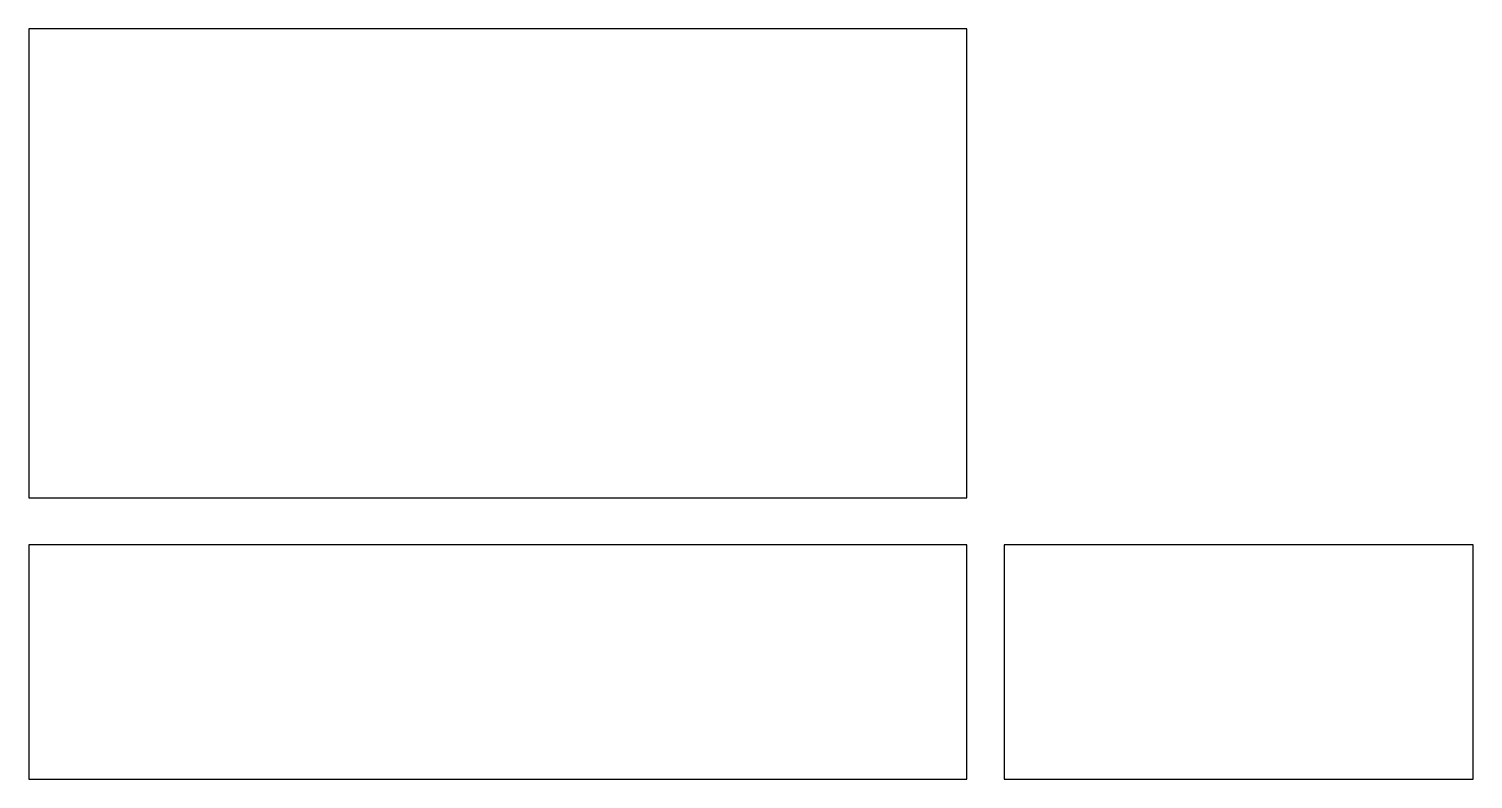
# Model space of a CAD drawing. Header units: millimetres. Extents: x 18 to 480, y 40 to 280.
import ezdxf

# ---------------------------------------------------------------- set-up
doc = ezdxf.new("R2010")
doc.units = ezdxf.units.MM

msp = doc.modelspace()

# ---------------------------------------------------------------- linework, layer by layer
at = {"layer": 'CUT_PROFILE'}
for p, q in [((318, 280), (18, 280)), ((18, 280), (18, 130)), ((318, 130), (318, 280)), ((18, 130), (318, 130)), ((318, 115), (18, 115)), ((18, 115), (18, 40)), ((318, 40), (318, 115)), ((480, 115), (330, 115)), ((330, 115), (330, 40)), ((480, 40), (480, 115)), ((18, 40), (318, 40)), ((330, 40), (480, 40))]:
    msp.add_line(p, q, dxfattribs=at)

doc.saveas('drawing.dxf')
